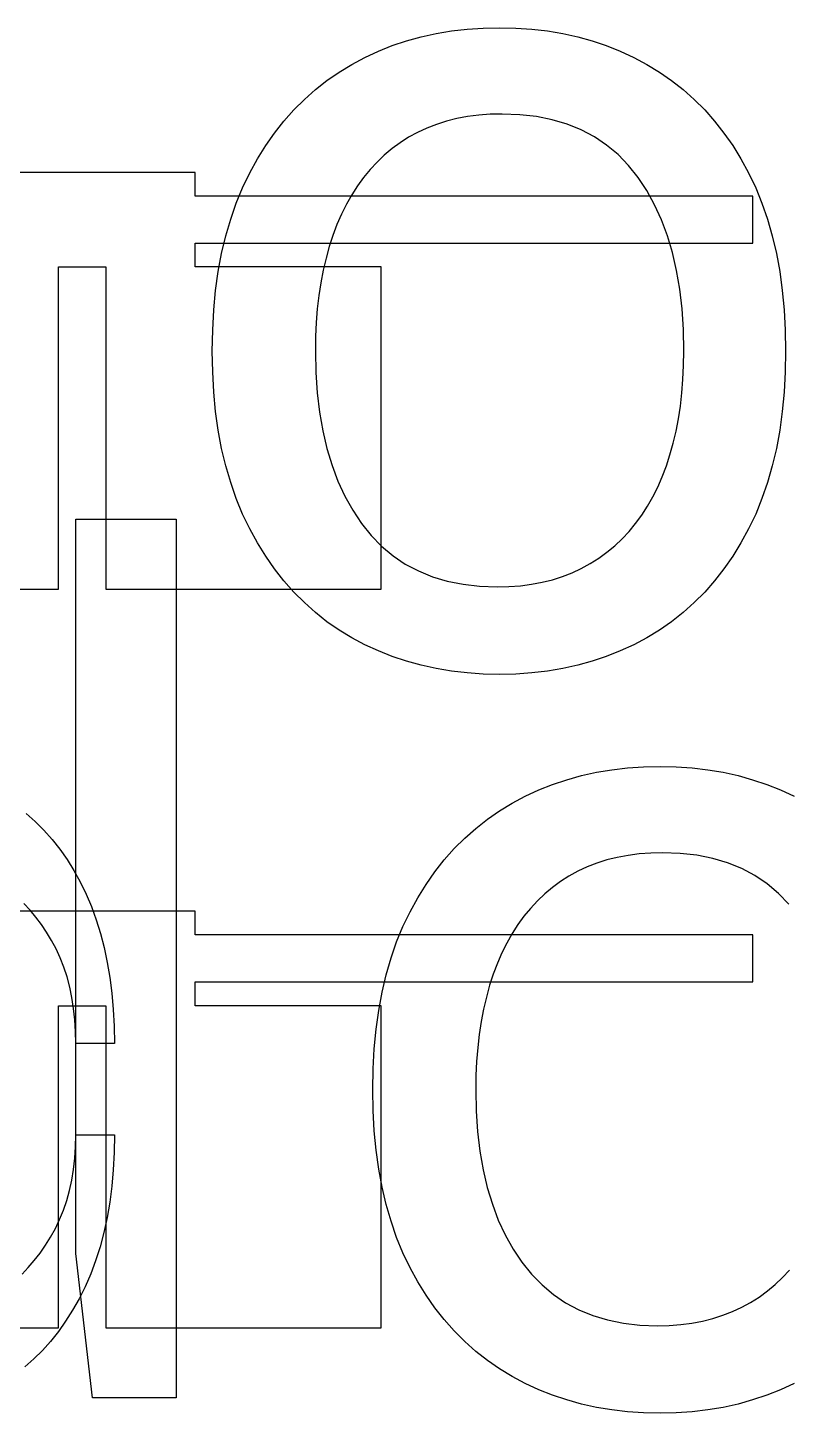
# Model space of a CAD drawing. Header units: millimetres. Extents: x -9.5 to 46, y -0.8 to 34.7.
# Drawn here: x 29.2 to 36.28, y -0.8 to 12.11 of the extents above; entities that cross this region are included whole.
import ezdxf

# ---------------------------------------------------------------- set-up
doc = ezdxf.new("R2010")
doc.units = ezdxf.units.MM
doc.layers.get('0').update_dxf_attribs({"linetype": 'CONTINUOUS'})

msp = doc.modelspace()

# ---------------------------------------------------------------- linework, layer by layer
for p, q in [((32.732, 11.986), (32.868, 12.024)), ((32.868, 12.024), (33.007, 12.055)), ((33.007, 12.055), (33.15, 12.079)), ((33.15, 12.079), (33.296, 12.096)), ((33.296, 12.096), (33.446, 12.106)), ((33.446, 12.106), (33.599, 12.109)), ((33.599, 12.109), (33.599, 12.109)), ((33.599, 12.109), (33.751, 12.106)), ((33.751, 12.106), (33.9, 12.096)), ((33.9, 12.096), (34.045, 12.079)), ((34.045, 12.079), (34.187, 12.055)), ((34.187, 12.055), (34.326, 12.024)), ((34.326, 12.024), (34.461, 11.986)), ((32.344, 11.832), (32.47, 11.89)), ((32.47, 11.89), (32.599, 11.942)), ((32.599, 11.942), (32.732, 11.986)), ((34.461, 11.986), (34.593, 11.942)), ((34.593, 11.942), (34.722, 11.89)), ((34.722, 11.89), (34.848, 11.832)), ((32.104, 11.696), (32.222, 11.767)), ((32.222, 11.767), (32.344, 11.832)), ((34.848, 11.832), (34.97, 11.767)), ((34.97, 11.767), (35.088, 11.696)), ((31.883, 11.533), (31.991, 11.617)), ((31.991, 11.617), (32.104, 11.696)), ((35.088, 11.696), (35.201, 11.617)), ((35.201, 11.617), (35.309, 11.533)), ((31.781, 11.441), (31.883, 11.533)), ((35.309, 11.533), (35.411, 11.441)), ((31.683, 11.344), (31.781, 11.441)), ((35.411, 11.441), (35.509, 11.344)), ((31.503, 11.128), (31.59, 11.239)), ((31.59, 11.239), (31.683, 11.344)), ((33.103, 11.239), (33.01, 11.209)), ((33.2, 11.263), (33.103, 11.239)), ((33.301, 11.281), (33.2, 11.263)), ((33.405, 11.295), (33.301, 11.281)), ((33.512, 11.303), (33.405, 11.295)), ((33.623, 11.305), (33.512, 11.303)), ((33.787, 11.299), (33.623, 11.305)), ((33.623, 11.305), (33.623, 11.305)), ((33.943, 11.282), (33.787, 11.299)), ((34.09, 11.252), (33.943, 11.282)), ((34.229, 11.211), (34.09, 11.252)), ((35.509, 11.344), (35.601, 11.239)), ((35.601, 11.239), (35.688, 11.128)), ((31.421, 11.011), (31.503, 11.128)), ((32.834, 11.134), (32.751, 11.089)), ((32.92, 11.174), (32.834, 11.134)), ((33.01, 11.209), (32.92, 11.174)), ((34.36, 11.158), (34.229, 11.211)), ((34.482, 11.093), (34.36, 11.158)), ((35.688, 11.128), (35.77, 11.011)), ((31.343, 10.887), (31.421, 11.011)), ((32.597, 10.983), (32.525, 10.922)), ((32.672, 11.038), (32.597, 10.983)), ((32.751, 11.089), (32.672, 11.038)), ((34.596, 11.016), (34.482, 11.093)), ((34.702, 10.927), (34.596, 11.016)), ((35.77, 11.011), (35.847, 10.887)), ((31.271, 10.756), (31.343, 10.887)), ((32.457, 10.858), (32.392, 10.788)), ((32.525, 10.922), (32.457, 10.858)), ((34.8, 10.827), (34.702, 10.927)), ((35.847, 10.887), (35.918, 10.756)), ((30.764, 10.762), (26.895, 10.762)), ((30.764, 10.541), (30.764, 10.762)), ((31.205, 10.619), (31.271, 10.756)), ((32.332, 10.714), (32.275, 10.636)), ((32.392, 10.788), (32.332, 10.714)), ((34.889, 10.714), (34.8, 10.827)), ((34.97, 10.592), (34.889, 10.714)), ((35.918, 10.756), (35.984, 10.619)), ((31.146, 10.476), (31.205, 10.619)), ((32.275, 10.636), (32.221, 10.553)), ((35.042, 10.46), (34.97, 10.592)), ((35.984, 10.619), (36.042, 10.476)), ((35.959, 10.541), (30.764, 10.541)), ((31.094, 10.326), (31.146, 10.476)), ((32.172, 10.465), (32.126, 10.373)), ((32.221, 10.553), (32.172, 10.465)), ((35.106, 10.321), (35.042, 10.46)), ((35.959, 10.102), (35.959, 10.541)), ((36.042, 10.476), (36.094, 10.326)), ((31.048, 10.17), (31.094, 10.326)), ((32.126, 10.373), (32.084, 10.276)), ((36.094, 10.326), (36.139, 10.17)), ((32.084, 10.276), (32.046, 10.175)), ((35.162, 10.172), (35.106, 10.321)), ((30.764, 9.881), (30.764, 10.102)), ((30.764, 10.102), (35.959, 10.102)), ((31.01, 10.007), (31.048, 10.17)), ((32.012, 10.071), (31.982, 9.962)), ((32.046, 10.175), (32.012, 10.071)), ((35.209, 10.015), (35.162, 10.172)), ((36.139, 10.17), (36.177, 10.007)), ((30.979, 9.838), (31.01, 10.007)), ((31.982, 9.962), (31.955, 9.85)), ((35.247, 9.848), (35.209, 10.015)), ((36.177, 10.007), (36.208, 9.838)), ((29.489, 6.881), (29.489, 9.881)), ((29.489, 9.881), (29.93, 9.881)), ((29.93, 9.881), (29.93, 6.881)), ((32.495, 9.881), (30.764, 9.881)), ((30.954, 9.662), (30.979, 9.838)), ((31.955, 9.85), (31.933, 9.734)), ((32.495, 6.881), (32.495, 9.881)), ((35.277, 9.674), (35.247, 9.848)), ((36.208, 9.838), (36.232, 9.662)), ((31.933, 9.734), (31.915, 9.614)), ((30.937, 9.48), (30.954, 9.662)), ((31.915, 9.614), (31.901, 9.491)), ((35.298, 9.49), (35.277, 9.674)), ((36.232, 9.662), (36.249, 9.48)), ((30.927, 9.292), (30.937, 9.48)), ((31.901, 9.491), (31.891, 9.363)), ((35.311, 9.298), (35.298, 9.49)), ((36.249, 9.48), (36.26, 9.292)), ((30.923, 9.097), (30.927, 9.292)), ((31.891, 9.363), (31.885, 9.232)), ((35.315, 9.097), (35.311, 9.298)), ((36.26, 9.292), (36.263, 9.097)), ((31.885, 9.232), (31.883, 9.097)), ((30.927, 8.904), (30.923, 9.097)), ((30.923, 9.097), (30.923, 9.097)), ((31.883, 9.097), (31.883, 9.097)), ((31.883, 9.097), (31.887, 8.899)), ((35.313, 8.964), (35.315, 9.097)), ((35.315, 9.097), (35.315, 9.097)), ((36.263, 9.097), (36.26, 8.904)), ((36.263, 9.097), (36.263, 9.097)), ((35.307, 8.834), (35.313, 8.964)), ((30.937, 8.716), (30.927, 8.904)), ((31.887, 8.899), (31.9, 8.709)), ((35.297, 8.707), (35.307, 8.834)), ((36.26, 8.904), (36.249, 8.716)), ((30.954, 8.535), (30.937, 8.716)), ((31.9, 8.709), (31.922, 8.527)), ((35.283, 8.585), (35.297, 8.707)), ((36.249, 8.716), (36.232, 8.535)), ((30.979, 8.36), (30.954, 8.535)), ((31.922, 8.527), (31.952, 8.354)), ((35.265, 8.466), (35.283, 8.585)), ((36.232, 8.535), (36.208, 8.36)), ((35.243, 8.351), (35.265, 8.466)), ((31.01, 8.191), (30.979, 8.36)), ((31.952, 8.354), (31.99, 8.189)), ((35.217, 8.239), (35.243, 8.351)), ((36.208, 8.36), (36.177, 8.191)), ((31.048, 8.029), (31.01, 8.191)), ((31.99, 8.189), (32.038, 8.033)), ((35.152, 8.028), (35.186, 8.132)), ((35.186, 8.132), (35.217, 8.239)), ((36.177, 8.191), (36.139, 8.029)), ((31.094, 7.873), (31.048, 8.029)), ((32.038, 8.033), (32.093, 7.885)), ((35.114, 7.927), (35.152, 8.028)), ((36.139, 8.029), (36.094, 7.873)), ((31.146, 7.723), (31.094, 7.873)), ((32.093, 7.885), (32.158, 7.746)), ((35.072, 7.831), (35.114, 7.927)), ((36.094, 7.873), (36.042, 7.723)), ((32.158, 7.746), (32.231, 7.615)), ((35.026, 7.739), (35.072, 7.831)), ((31.205, 7.579), (31.146, 7.723)), ((32.231, 7.615), (32.312, 7.492)), ((34.923, 7.57), (34.976, 7.652)), ((34.976, 7.652), (35.026, 7.739)), ((36.042, 7.723), (35.984, 7.579)), ((29.651, 0.692), (29.651, 7.532)), ((29.651, 7.532), (30.587, 7.532)), ((30.587, 7.532), (30.587, -0.652)), ((31.271, 7.441), (31.205, 7.579)), ((32.312, 7.492), (32.402, 7.38)), ((34.805, 7.418), (34.866, 7.492)), ((34.866, 7.492), (34.923, 7.57)), ((35.984, 7.579), (35.918, 7.441)), ((31.343, 7.31), (31.271, 7.441)), ((32.402, 7.38), (32.5, 7.28)), ((34.74, 7.349), (34.805, 7.418)), ((35.918, 7.441), (35.847, 7.31)), ((31.421, 7.186), (31.343, 7.31)), ((32.5, 7.28), (32.606, 7.191)), ((34.599, 7.224), (34.672, 7.284)), ((34.672, 7.284), (34.74, 7.349)), ((35.847, 7.31), (35.77, 7.186)), ((31.503, 7.068), (31.421, 7.186)), ((32.606, 7.191), (32.72, 7.114)), ((32.72, 7.114), (32.842, 7.049)), ((34.36, 7.072), (34.443, 7.118)), ((34.443, 7.118), (34.523, 7.168)), ((34.523, 7.168), (34.599, 7.224)), ((35.77, 7.186), (35.688, 7.068)), ((31.59, 6.956), (31.503, 7.068)), ((32.842, 7.049), (32.973, 6.996)), ((32.973, 6.996), (33.111, 6.954)), ((34.091, 6.968), (34.184, 6.997)), ((34.184, 6.997), (34.274, 7.032)), ((34.274, 7.032), (34.36, 7.072)), ((35.688, 7.068), (35.601, 6.956)), ((29.049, 6.881), (29.489, 6.881)), ((29.93, 6.881), (32.495, 6.881)), ((31.683, 6.852), (31.59, 6.956)), ((31.781, 6.754), (31.683, 6.852)), ((33.111, 6.954), (33.258, 6.925)), ((33.258, 6.925), (33.412, 6.907)), ((33.412, 6.907), (33.575, 6.901)), ((33.575, 6.901), (33.685, 6.904)), ((33.575, 6.901), (33.575, 6.901)), ((33.575, 6.901), (33.575, 6.901)), ((33.685, 6.904), (33.792, 6.912)), ((33.792, 6.912), (33.895, 6.925)), ((33.895, 6.925), (33.995, 6.944)), ((33.995, 6.944), (34.091, 6.968)), ((35.509, 6.852), (35.411, 6.754)), ((35.601, 6.956), (35.509, 6.852)), ((31.883, 6.662), (31.781, 6.754)), ((35.411, 6.754), (35.309, 6.662)), ((31.991, 6.577), (31.883, 6.662)), ((35.309, 6.662), (35.201, 6.577)), ((32.104, 6.499), (31.991, 6.577)), ((32.222, 6.427), (32.104, 6.499)), ((35.088, 6.499), (34.97, 6.427)), ((35.201, 6.577), (35.088, 6.499)), ((32.344, 6.362), (32.222, 6.427)), ((32.47, 6.304), (32.344, 6.362)), ((34.848, 6.362), (34.722, 6.304)), ((34.97, 6.427), (34.848, 6.362)), ((32.599, 6.253), (32.47, 6.304)), ((32.732, 6.208), (32.599, 6.253)), ((32.868, 6.171), (32.732, 6.208)), ((34.461, 6.208), (34.326, 6.171)), ((34.593, 6.253), (34.461, 6.208)), ((34.722, 6.304), (34.593, 6.253)), ((33.007, 6.14), (32.868, 6.171)), ((33.15, 6.116), (33.007, 6.14)), ((33.296, 6.099), (33.15, 6.116)), ((33.446, 6.089), (33.296, 6.099)), ((33.599, 6.085), (33.446, 6.089)), ((33.751, 6.089), (33.599, 6.085)), ((33.599, 6.085), (33.599, 6.085)), ((33.599, 6.085), (33.599, 6.085)), ((33.9, 6.099), (33.751, 6.089)), ((34.045, 6.116), (33.9, 6.099)), ((34.187, 6.14), (34.045, 6.116)), ((34.326, 6.171), (34.187, 6.14)), ((34.362, 5.143), (34.501, 5.174)), ((34.501, 5.174), (34.644, 5.198)), ((34.644, 5.198), (34.79, 5.215)), ((34.79, 5.215), (34.94, 5.225)), ((34.94, 5.225), (35.093, 5.228)), ((35.093, 5.228), (35.093, 5.228)), ((35.093, 5.228), (35.245, 5.225)), ((35.245, 5.225), (35.394, 5.215)), ((35.394, 5.215), (35.539, 5.198)), ((35.539, 5.198), (35.681, 5.174)), ((35.681, 5.174), (35.82, 5.143)), ((33.964, 5.01), (34.093, 5.061)), ((34.093, 5.061), (34.226, 5.105)), ((34.226, 5.105), (34.362, 5.143)), ((35.82, 5.143), (35.955, 5.105)), ((35.955, 5.105), (36.087, 5.061)), ((36.087, 5.061), (36.216, 5.01)), ((33.716, 4.886), (33.838, 4.951)), ((33.838, 4.951), (33.964, 5.01)), ((36.216, 5.01), (36.342, 4.951)), ((29.188, 4.789), (29.273, 4.715)), ((33.485, 4.737), (33.598, 4.815)), ((33.598, 4.815), (33.716, 4.886)), ((29.273, 4.715), (29.354, 4.634)), ((33.275, 4.561), (33.377, 4.652)), ((33.377, 4.652), (33.485, 4.737)), ((29.354, 4.634), (29.43, 4.549)), ((29.43, 4.549), (29.502, 4.458)), ((33.177, 4.463), (33.275, 4.561)), ((29.502, 4.458), (29.57, 4.362)), ((33.084, 4.358), (33.177, 4.463)), ((34.795, 4.4), (34.694, 4.382)), ((34.899, 4.414), (34.795, 4.4)), ((35.006, 4.422), (34.899, 4.414)), ((35.117, 4.424), (35.006, 4.422)), ((35.281, 4.419), (35.117, 4.424)), ((35.117, 4.424), (35.117, 4.424)), ((35.437, 4.401), (35.281, 4.419)), ((35.584, 4.371), (35.437, 4.401)), ((29.57, 4.362), (29.633, 4.26)), ((29.633, 4.26), (29.692, 4.153)), ((32.997, 4.247), (33.084, 4.358)), ((34.414, 4.294), (34.328, 4.254)), ((34.504, 4.328), (34.414, 4.294)), ((34.597, 4.358), (34.504, 4.328)), ((34.694, 4.382), (34.597, 4.358)), ((35.723, 4.33), (35.584, 4.371)), ((35.854, 4.277), (35.723, 4.33)), ((35.976, 4.212), (35.854, 4.277)), ((29.692, 4.153), (29.747, 4.04)), ((32.837, 4.006), (32.915, 4.13)), ((32.915, 4.13), (32.997, 4.247)), ((34.166, 4.157), (34.091, 4.102)), ((34.245, 4.208), (34.166, 4.157)), ((34.328, 4.254), (34.245, 4.208)), ((36.09, 4.135), (35.976, 4.212)), ((36.196, 4.046), (36.09, 4.135)), ((29.747, 4.04), (29.797, 3.923)), ((32.765, 3.875), (32.837, 4.006)), ((34.019, 4.042), (33.951, 3.977)), ((34.091, 4.102), (34.019, 4.042)), ((36.294, 3.946), (36.196, 4.046)), ((30.764, 3.881), (26.895, 3.881)), ((29.225, 3.89), (29.167, 3.951)), ((29.279, 3.825), (29.225, 3.89)), ((29.797, 3.923), (29.842, 3.8)), ((30.764, 3.66), (30.764, 3.881)), ((32.699, 3.738), (32.765, 3.875)), ((33.886, 3.907), (33.826, 3.833)), ((33.951, 3.977), (33.886, 3.907)), ((29.331, 3.757), (29.279, 3.825)), ((29.38, 3.685), (29.331, 3.757)), ((29.842, 3.8), (29.882, 3.673)), ((33.769, 3.755), (33.715, 3.672)), ((33.826, 3.833), (33.769, 3.755)), ((29.426, 3.608), (29.38, 3.685)), ((29.882, 3.673), (29.916, 3.541)), ((35.959, 3.66), (30.764, 3.66)), ((32.64, 3.595), (32.699, 3.738)), ((33.715, 3.672), (33.666, 3.584)), ((35.959, 3.221), (35.959, 3.66)), ((29.469, 3.529), (29.426, 3.608)), ((29.507, 3.445), (29.469, 3.529)), ((29.916, 3.541), (29.945, 3.404)), ((32.588, 3.445), (32.64, 3.595)), ((33.62, 3.492), (33.578, 3.395)), ((33.666, 3.584), (33.62, 3.492)), ((29.541, 3.358), (29.507, 3.445)), ((29.57, 3.268), (29.541, 3.358)), ((29.945, 3.404), (29.969, 3.263)), ((32.542, 3.289), (32.588, 3.445)), ((33.578, 3.395), (33.54, 3.295)), ((29.595, 3.173), (29.57, 3.268)), ((29.969, 3.263), (29.987, 3.116)), ((32.504, 3.126), (32.542, 3.289)), ((33.54, 3.295), (33.506, 3.19)), ((29.615, 3.076), (29.595, 3.173)), ((29.987, 3.116), (30.001, 2.965)), ((30.764, 3), (30.764, 3.221)), ((30.764, 3.221), (35.959, 3.221)), ((32.473, 2.957), (32.504, 3.126)), ((33.506, 3.19), (33.476, 3.081)), ((29.489, 0), (29.489, 3)), ((29.489, 3), (29.93, 3)), ((29.631, 2.974), (29.615, 3.076)), ((29.642, 2.869), (29.631, 2.974)), ((29.93, 3), (29.93, 0)), ((32.495, 3), (30.764, 3)), ((32.495, 0), (32.495, 3)), ((33.449, 2.969), (33.427, 2.853)), ((33.476, 3.081), (33.449, 2.969)), ((29.649, 2.761), (29.642, 2.869)), ((30.001, 2.965), (30.008, 2.809)), ((32.448, 2.782), (32.473, 2.957)), ((33.427, 2.853), (33.409, 2.733)), ((29.651, 2.648), (29.649, 2.761)), ((30.008, 2.809), (30.011, 2.648)), ((32.431, 2.6), (32.448, 2.782)), ((33.409, 2.733), (33.395, 2.61)), ((30.011, 2.648), (29.651, 2.648)), ((30.011, 2.648), (30.011, 2.648)), ((32.421, 2.411), (32.431, 2.6)), ((33.395, 2.61), (33.385, 2.482)), ((33.385, 2.482), (33.379, 2.351)), ((32.417, 2.216), (32.421, 2.411)), ((33.379, 2.351), (33.377, 2.216)), ((32.421, 2.023), (32.417, 2.216)), ((32.417, 2.216), (32.417, 2.216)), ((33.377, 2.216), (33.377, 2.216)), ((33.377, 2.216), (33.381, 2.018)), ((32.431, 1.835), (32.421, 2.023)), ((33.381, 2.018), (33.394, 1.828)), ((32.448, 1.654), (32.431, 1.835)), ((33.394, 1.828), (33.416, 1.646)), ((29.642, 1.58), (29.649, 1.686)), ((29.649, 1.686), (29.651, 1.796)), ((29.651, 1.796), (29.651, 1.796)), ((29.651, 1.796), (30.011, 1.796)), ((30.011, 1.796), (30.008, 1.632)), ((29.63, 1.476), (29.642, 1.58)), ((30.008, 1.632), (30, 1.473)), ((32.473, 1.479), (32.448, 1.654)), ((33.416, 1.646), (33.446, 1.473)), ((29.614, 1.376), (29.63, 1.476)), ((30, 1.473), (29.987, 1.319)), ((32.504, 1.31), (32.473, 1.479)), ((33.446, 1.473), (33.484, 1.308)), ((29.593, 1.28), (29.614, 1.376)), ((29.987, 1.319), (29.967, 1.17)), ((32.542, 1.148), (32.504, 1.31)), ((33.484, 1.308), (33.532, 1.152)), ((29.536, 1.096), (29.567, 1.186)), ((29.567, 1.186), (29.593, 1.28)), ((29.967, 1.17), (29.943, 1.026)), ((29.501, 1.009), (29.536, 1.096)), ((32.588, 0.992), (32.542, 1.148)), ((33.532, 1.152), (33.587, 1.004)), ((29.417, 0.845), (29.462, 0.926)), ((29.462, 0.926), (29.501, 1.009)), ((29.943, 1.026), (29.913, 0.887)), ((32.64, 0.842), (32.588, 0.992)), ((33.587, 1.004), (33.652, 0.865)), ((29.369, 0.769), (29.417, 0.845)), ((29.913, 0.887), (29.877, 0.754)), ((32.699, 0.698), (32.64, 0.842)), ((33.652, 0.865), (33.725, 0.734)), ((29.265, 0.627), (29.318, 0.696)), ((29.318, 0.696), (29.369, 0.769)), ((29.807, -0.652), (29.651, 0.692)), ((29.877, 0.754), (29.836, 0.625)), ((32.765, 0.56), (32.699, 0.698)), ((33.725, 0.734), (33.806, 0.611)), ((29.151, 0.5), (29.209, 0.561)), ((29.209, 0.561), (29.265, 0.627)), ((29.836, 0.625), (29.79, 0.502)), ((32.837, 0.429), (32.765, 0.56)), ((33.806, 0.611), (33.896, 0.499)), ((36.234, 0.468), (36.299, 0.537)), ((29.79, 0.502), (29.738, 0.383)), ((32.915, 0.305), (32.837, 0.429)), ((33.896, 0.499), (33.994, 0.399)), ((33.994, 0.399), (34.1, 0.31)), ((36.093, 0.343), (36.166, 0.403)), ((36.166, 0.403), (36.234, 0.468)), ((29.682, 0.27), (29.621, 0.163)), ((29.738, 0.383), (29.682, 0.27)), ((32.997, 0.187), (32.915, 0.305)), ((34.1, 0.31), (34.214, 0.233)), ((35.937, 0.237), (36.017, 0.287)), ((36.017, 0.287), (36.093, 0.343)), ((29.621, 0.163), (29.557, 0.061)), ((33.084, 0.076), (32.997, 0.187)), ((34.214, 0.233), (34.336, 0.168)), ((34.336, 0.168), (34.467, 0.115)), ((35.678, 0.117), (35.768, 0.151)), ((35.768, 0.151), (35.854, 0.191)), ((35.854, 0.191), (35.937, 0.237)), ((29.049, 0), (29.489, 0)), ((29.557, 0.061), (29.489, -0.035)), ((29.93, 0), (32.495, 0)), ((33.177, -0.029), (33.084, 0.076)), ((34.467, 0.115), (34.605, 0.074)), ((34.605, 0.074), (34.752, 0.044)), ((34.752, 0.044), (34.906, 0.026)), ((34.906, 0.026), (35.069, 0.02)), ((35.069, 0.02), (35.179, 0.023)), ((35.069, 0.02), (35.069, 0.02)), ((35.069, 0.02), (35.069, 0.02)), ((35.179, 0.023), (35.286, 0.031)), ((35.286, 0.031), (35.389, 0.044)), ((35.389, 0.044), (35.489, 0.063)), ((35.489, 0.063), (35.585, 0.087)), ((35.585, 0.087), (35.678, 0.117)), ((29.417, -0.126), (29.341, -0.211)), ((29.489, -0.035), (29.417, -0.126)), ((33.275, -0.127), (33.177, -0.029)), ((33.377, -0.219), (33.275, -0.127)), ((29.341, -0.211), (29.262, -0.29)), ((33.485, -0.304), (33.377, -0.219)), ((29.262, -0.29), (29.178, -0.364)), ((33.598, -0.382), (33.485, -0.304)), ((33.716, -0.454), (33.598, -0.382)), ((33.838, -0.519), (33.716, -0.454)), ((33.964, -0.577), (33.838, -0.519)), ((34.093, -0.628), (33.964, -0.577)), ((34.226, -0.672), (34.093, -0.628)), ((36.087, -0.628), (35.955, -0.672)), ((36.216, -0.577), (36.087, -0.628)), ((36.342, -0.519), (36.216, -0.577)), ((30.587, -0.652), (29.807, -0.652)), ((30.587, -0.652), (30.587, -0.652)), ((34.362, -0.71), (34.226, -0.672)), ((34.501, -0.741), (34.362, -0.71)), ((34.644, -0.765), (34.501, -0.741)), ((34.79, -0.782), (34.644, -0.765)), ((35.539, -0.765), (35.394, -0.782)), ((35.681, -0.741), (35.539, -0.765)), ((35.82, -0.71), (35.681, -0.741)), ((35.955, -0.672), (35.82, -0.71)), ((34.94, -0.792), (34.79, -0.782)), ((35.093, -0.796), (34.94, -0.792)), ((35.245, -0.792), (35.093, -0.796)), ((35.093, -0.796), (35.093, -0.796)), ((35.093, -0.796), (35.093, -0.796)), ((35.394, -0.782), (35.245, -0.792))]:
    msp.add_line(p, q)

doc.saveas('drawing.dxf')
